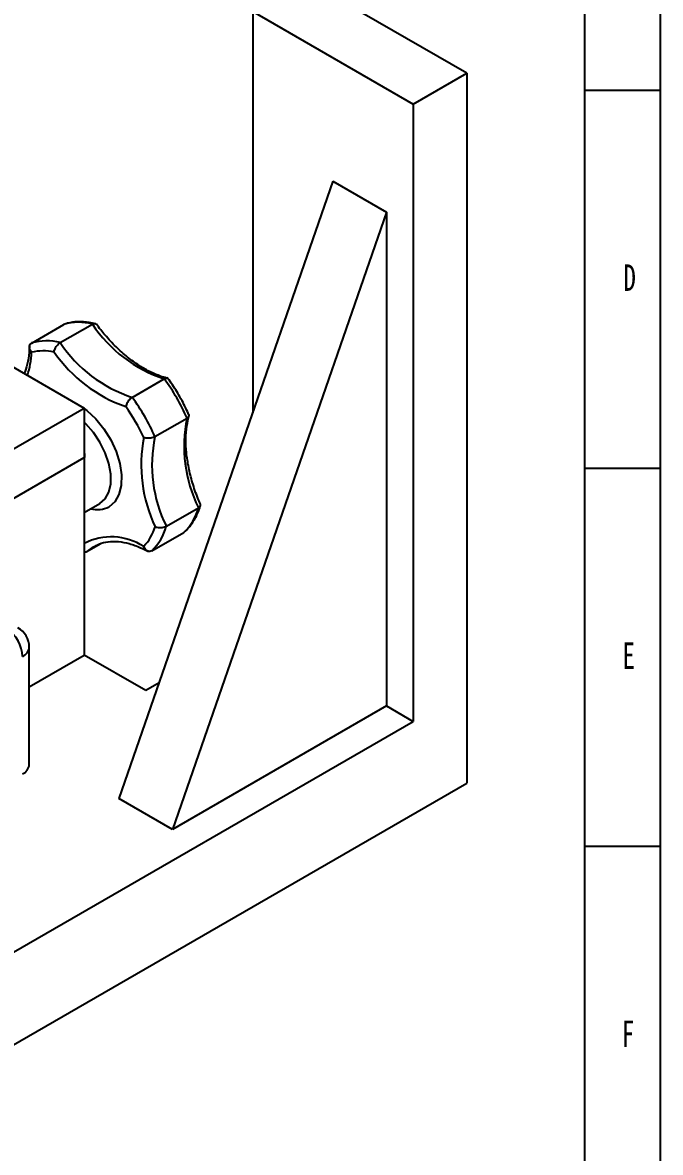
# Model space of a CAD drawing. Header units: millimetres. Extents: x 0 to 841, y 0 to 594.
# Drawn here: x 756.7 to 841, y 306.6 to 456 of the extents above; entities that cross this region are included whole.
import ezdxf

# ---------------------------------------------------------------- set-up
doc = ezdxf.new("R2010")
doc.units = ezdxf.units.MM
doc.layers.add('10', color=7, linetype='Continuous')
doc.layers.add('5', color=7, linetype='Continuous')
doc.styles.add('SLDTEXTSTYLE4', font='TXT', dxfattribs={"width": 0.7})

msp = doc.modelspace()

# ---------------------------------------------------------------- linework, layer by layer
at = {"color": 7, "linetype": 'Continuous', "lineweight": 25}
for p, q in [((815.4, 449.29), (794.19, 461.54)), ((787.12, 457.46), (808.33, 445.21)), ((787.12, 457.46), (787.12, 404.38)), ((808.33, 445.21), (815.4, 449.29)), ((815.4, 449.29), (815.4, 355.39)), ((808.33, 445.21), (808.33, 363.56)), ((797.72, 435), (769.44, 353.35)), ((797.72, 435), (804.8, 430.92)), ((804.8, 430.92), (776.51, 349.27)), ((804.8, 430.92), (804.8, 365.6)), ((757.91, 413.6), (762.15, 416.05)), ((761.69, 413.65), (765.93, 416.1)), ((750.71, 413.16), (764.84, 405)), ((771.2, 406.41), (775.44, 408.86)), ((752.47, 397.85), (764.84, 405)), ((764.84, 405), (764.84, 398.46)), ((774.2, 401.22), (778.44, 403.67)), ((751.18, 390.57), (764.84, 398.46)), ((751.18, 390.57), (764.84, 398.46)), ((764.84, 398.46), (764.84, 398.46)), ((764.84, 398.46), (764.84, 372.33)), ((764.84, 391.2), (766.93, 392.4)), ((775.71, 389.36), (779.95, 391.81)), ((773.78, 386.11), (778.02, 388.56)), ((765.2, 386.01), (767.04, 387.08)), ((757.59, 357.84), (757.59, 373.36)), ((757.59, 368.15), (764.84, 372.33)), ((772.98, 367.64), (764.84, 372.33)), ((774.74, 368.66), (772.98, 367.64)), ((804.8, 365.6), (776.51, 349.27)), ((804.8, 365.6), (808.33, 363.56)), ((734.79, 321.1), (808.33, 363.56)), ((734.79, 308.86), (815.4, 355.39)), ((776.51, 349.27), (769.44, 353.35))]:
    msp.add_line(p, q, dxfattribs=at)
at = {"color": 8, "linetype": 'Continuous', "lineweight": 25, "flags": 128}
for points in [[(764.84, 404.94), (765.2, 404.67), (766.37, 403.58), (767.44, 402.27), (768.35, 400.8), (769.06, 399.24), (769.54, 397.67), (769.77, 396.15), (769.74, 394.75), (769.45, 393.55), (768.9, 392.6), (768.14, 391.94)], [(766.93, 392.4), (767.62, 393), (768.1, 393.88), (768.35, 394.98), (768.35, 396.26), (768.1, 397.65), (767.62, 399.08), (766.93, 400.48), (766.06, 401.78), (765.06, 402.91), (764.84, 403.12)], [(766.1, 386.68), (766.02, 386.63), (765.2, 386.01)]]:
    msp.add_lwpolyline(points, dxfattribs=at)
at = {"color": 7, "linetype": 'Continuous', "lineweight": 25}
for centre, radius, start, end in [((764.12, 409.34), 7, 74.9675, 106.3036), ((781.05, 426.12), 18.14, 213.5281, 251.9888), ((759.87, 406.89), 7, 74.9675, 106.3036), ((759.45, 406.02), 6.54, 77.4793, 103.7918), ((776.76, 423.45), 19.35, 214.8153, 250.7016), ((776.81, 423.67), 18.14, 213.5281, 251.9888), ((753.25, 392.59), 27.52, 23.7417, 36.2583), ((749.01, 390.14), 27.52, 23.7417, 36.2583), ((749.25, 390.27), 25.85, 24.7545, 35.2455), ((796.19, 399.9), 18.14, 168.0154, 206.4709), ((791.74, 397.51), 19.35, 169.3024, 205.1839), ((791.95, 397.45), 18.14, 168.0154, 206.4709), ((773.19, 393.62), 7, 313.707, 345.0382), ((767.99, 391.24), 6.54, 316.2184, 342.5268), ((768.94, 391.17), 7, 313.707, 345.0382), ((752.11, 371.92), 4.61, 2.6055, 57.3945), ((754.59, 373.36), 3, 0, 60.0027), ((756.09, 357.99), 1.51, 294.3747, 354.3052)]:
    msp.add_arc(centre, radius, start, end, dxfattribs=at)
at = {"color": 8, "linetype": 'Continuous', "lineweight": 25}
for centre, radius, start, end in [((746.2, 412.87), 11.7, 342.3246, 357.5556), ((766.6, 394.92), 3.35, 254.4812, 297.3332), ((768.43, 380), 7.96, 57.4562, 116.7582), ((756.09, 373.51), 1.51, 294.3747, 354.3052)]:
    msp.add_arc(centre, radius, start, end, dxfattribs=at)
at = {"color": 7, "linetype": 'Continuous', "lineweight": 25}
for points, knots in [([(766.39, 416.16), (766.1, 416.22), (765.28, 416.4), (764.01, 416.46), (762.93, 416.31), (762.38, 416.14), (762.26, 416.1)], [0, 0, 0, 0, 0.198511, 0.567471, 0.903273, 1, 1, 1, 1]), ([(765.93, 416.1), (766, 416.13), (766.15, 416.2), (766.32, 416.19), (766.43, 416.15), (766.45, 416.09), (766.45, 416.09)], [0, 0, 0, 0, 0.328424, 0.656374, 0.997114, 1, 1, 1, 1]), ([(775.93, 408.92), (775.68, 408.99), (774.95, 409.18), (773.67, 409.71), (772.12, 410.58), (770.57, 411.71), (769.05, 413.07), (767.66, 414.53), (766.84, 415.6), (766.46, 416.1)], [0, 0, 0, 0, 0.081404, 0.238712, 0.395782, 0.55278, 0.709972, 0.867454, 1, 1, 1, 1]), ([(757.62, 413.27), (757.6, 412.96), (757.57, 412.09), (757.37, 410.81), (757.07, 409.96), (756.92, 409.57)], [0, 0, 0, 0, 0.2169129, 0.6310436, 1, 1, 1, 1]), ([(757.89, 412.38), (757.89, 412.38), (757.82, 412.46), (757.7, 412.65), (757.6, 412.94), (757.61, 413.22), (757.71, 413.45), (757.84, 413.55), (757.91, 413.6)], [0, 0, 0, 0, 0.00437, 0.210105, 0.424548, 0.621195, 0.810461, 1, 1, 1, 1]), ([(760.87, 412.41), (760.87, 412.41), (760.88, 412.5), (760.93, 412.69), (761.06, 412.98), (761.25, 413.26), (761.46, 413.49), (761.61, 413.6), (761.69, 413.65)], [0, 0, 0, 0, 0.00437, 0.210105, 0.424548, 0.621195, 0.810461, 1, 1, 1, 1]), ([(775.44, 408.86), (775.52, 408.9), (775.66, 408.97), (775.84, 408.96), (775.91, 408.9), (775.95, 408.87)], [0, 0, 0, 0, 0.338523, 0.676557, 1, 1, 1, 1]), ([(778.69, 404.12), (778.56, 404.41), (778.12, 405.37), (777.26, 406.94), (776.4, 408.27), (775.91, 408.93), (775.83, 409.04)], [0, 0, 0, 0, 0.167093, 0.560092, 0.932739, 1, 1, 1, 1]), ([(771.2, 406.41), (771.13, 406.36), (770.98, 406.26), (770.76, 406.03), (770.57, 405.75), (770.43, 405.46), (770.38, 405.28), (770.36, 405.2), (770.36, 405.19)], [0, 0, 0, 0, 0.189539, 0.378805, 0.575452, 0.789895, 0.99563, 1, 1, 1, 1]), ([(780.21, 392.27), (780.09, 392.54), (779.69, 393.49), (779.13, 395.13), (778.63, 397.15), (778.33, 399.1), (778.26, 400.94), (778.38, 402.62), (778.62, 403.58), (778.74, 404.06)], [0, 0, 0, 0, 0.062652, 0.220379, 0.37792, 0.535082, 0.6918, 0.848104, 1, 1, 1, 1]), ([(778.44, 403.67), (778.51, 403.71), (778.65, 403.8), (778.72, 403.96), (778.74, 404.07), (778.7, 404.12), (778.69, 404.13)], [0, 0, 0, 0, 0.320018, 0.639574, 0.971594, 1, 1, 1, 1]), ([(774.2, 401.22), (774.12, 401.18), (773.96, 401.1), (773.64, 401.03), (773.31, 401), (772.99, 401.03), (772.81, 401.07), (772.73, 401.1), (772.72, 401.1)], [0, 0, 0, 0, 0.1895393, 0.3788048, 0.5754522, 0.7898954, 0.9956304, 1, 1, 1, 1]), ([(764.84, 398.28), (764.87, 398.32), (764.94, 398.45), (764.97, 398.72), (764.93, 398.99), (764.86, 399.14), (764.84, 399.18)], [0, 0, 0, 0, 0.160324, 0.505075, 0.851368, 1, 1, 1, 1]), ([(778.12, 388.63), (778.31, 388.81), (778.84, 389.33), (779.54, 390.36), (780, 391.41), (780.2, 392.04), (780.24, 392.17)], [0, 0, 0, 0, 0.200512, 0.552307, 0.908392, 1, 1, 1, 1]), ([(779.95, 391.81), (780.02, 391.86), (780.15, 391.95), (780.23, 392.11), (780.24, 392.22), (780.21, 392.27), (780.2, 392.27)], [0, 0, 0, 0, 0.325539, 0.650608, 0.988355, 1, 1, 1, 1]), ([(775.71, 389.36), (775.63, 389.32), (775.46, 389.24), (775.15, 389.17), (774.82, 389.15), (774.5, 389.18), (774.31, 389.24), (774.23, 389.27), (774.23, 389.27)], [0, 0, 0, 0, 0.189539, 0.378805, 0.575452, 0.789895, 0.99563, 1, 1, 1, 1]), ([(766.12, 386.65), (766.34, 386.78), (766.91, 387.12), (767.99, 387.36), (769.34, 387.39), (770.79, 387.12), (772.13, 386.65), (773, 386.2), (773.34, 386.03)], [0, 0, 0, 0, 0.122445, 0.317852, 0.508927, 0.694716, 0.877452, 1, 1, 1, 1]), ([(765.2, 386.01), (765.12, 385.98), (765.01, 385.92), (764.88, 385.94), (764.84, 385.95)], [0, 0, 0, 0, 0.664332, 1, 1, 1, 1]), ([(773.78, 386.11), (773.7, 386.08), (773.55, 386.01), (773.3, 386.05), (773.06, 386.18), (772.85, 386.4), (772.75, 386.6), (772.71, 386.71), (772.71, 386.71)], [0, 0, 0, 0, 0.189539, 0.378805, 0.575452, 0.789895, 0.99563, 1, 1, 1, 1])]:
    msp.add_open_spline(points, degree=3, knots=knots, dxfattribs=at)
at = {"layer": '5', "color": 7}
msp.add_line((841, 0), (841, 594), dxfattribs=at)
at = {"layer": '5', "color": 7, "lineweight": 25}
msp.add_line((831, 10), (831, 584), dxfattribs=at)
at = {"layer": '5'}
for p, q in [((841, 447), (831, 447)), ((841, 397), (831, 397)), ((841, 347), (831, 347))]:
    msp.add_line(p, q, dxfattribs=at)

# ---------------------------------------------------------------- texts
at = {"layer": '10', "char_height": 3.5, "attachment_point": 2, "style": 'SLDTEXTSTYLE4'}
for s, insert in [('D', (836.93, 424)), ('E', (836.82, 374)), ('F', (836.72, 324))]:
    msp.add_mtext(s, dxfattribs=dict(at, insert=insert))

doc.saveas('drawing.dxf')
